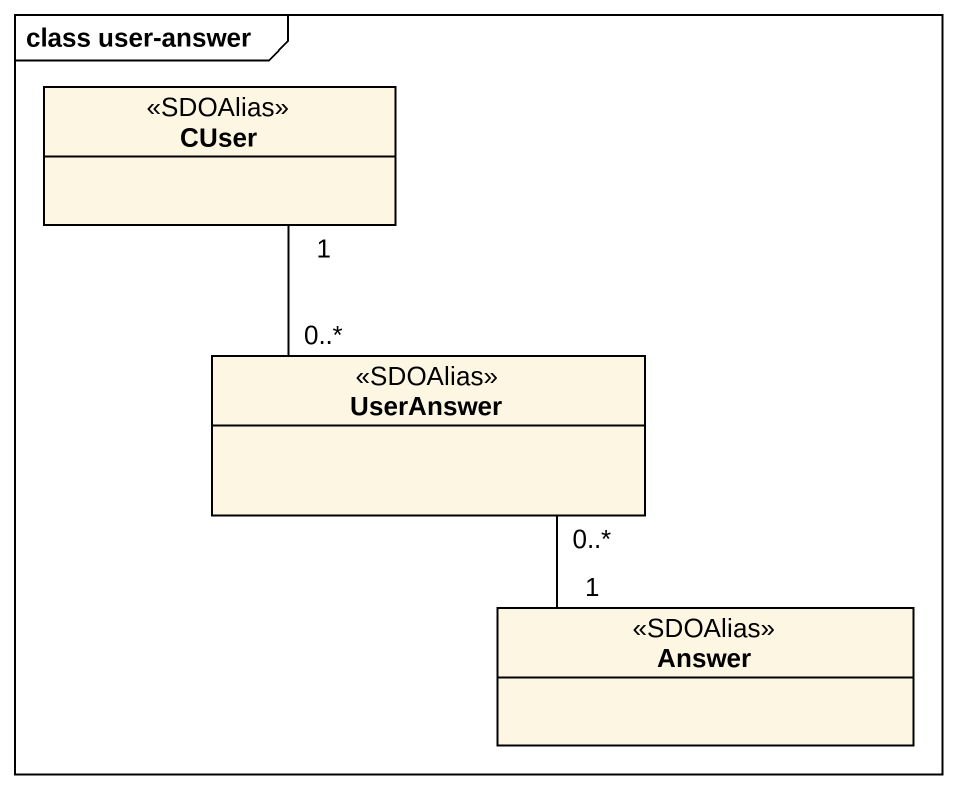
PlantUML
@startuml
mainframe class user-answer
hide circle
hide empty members
class CUser <<SDOAlias>>
class UserAnswer <<SDOAlias>>
class Answer <<SDOAlias>>
CUser "1" -- "0..*" UserAnswer
UserAnswer "0..*" -- "1" Answer
@enduml
